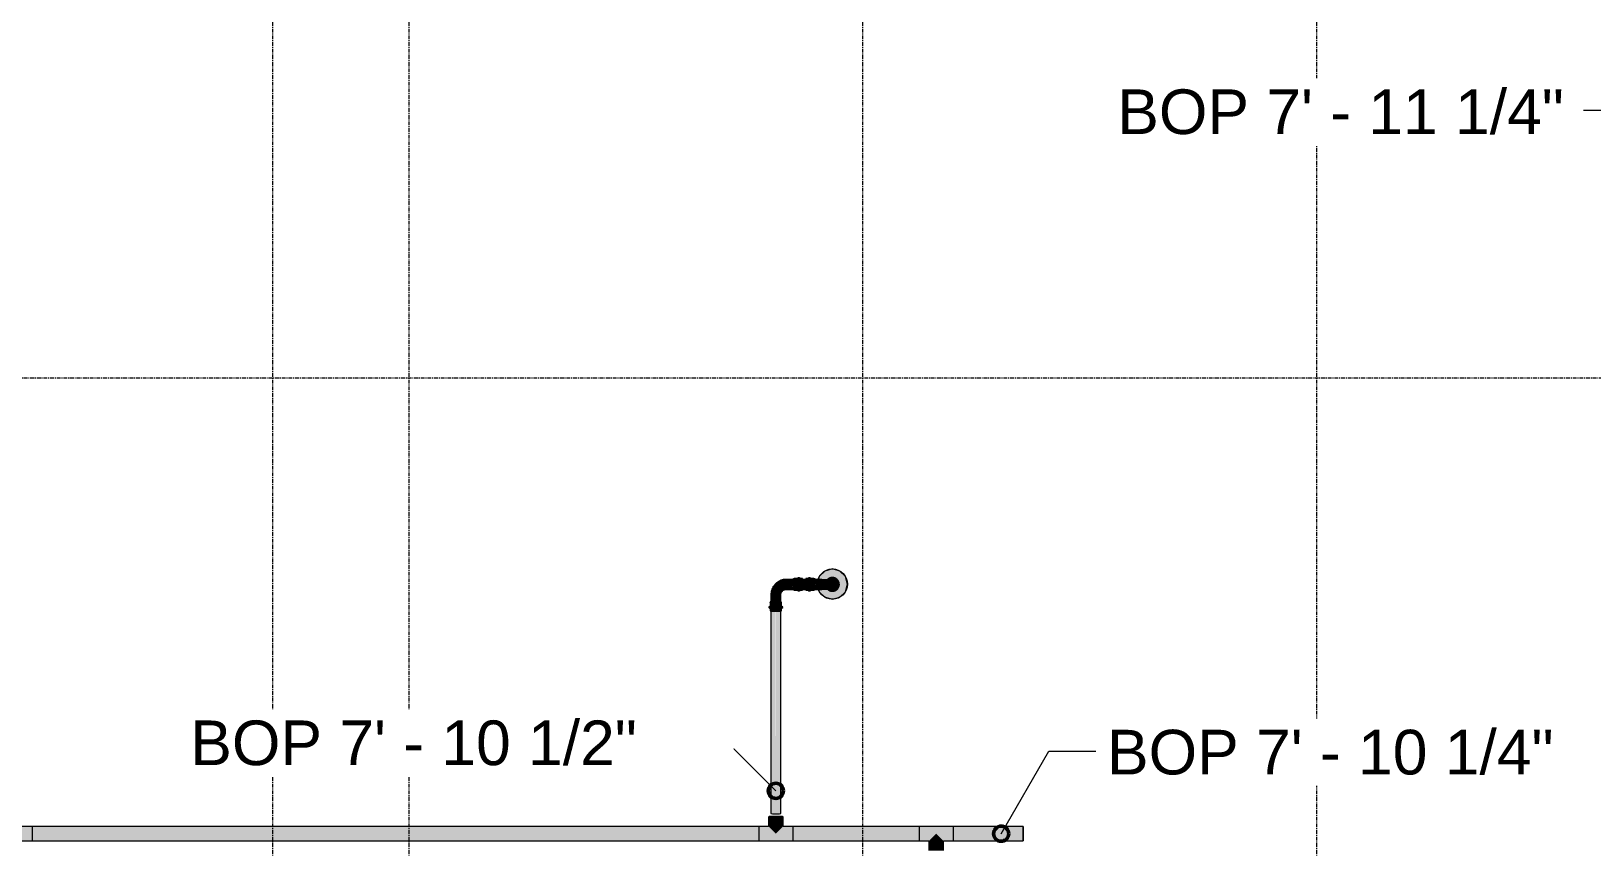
# Model space of a CAD drawing. Header units: inches. Extents: x -3679 to 241, y -496 to 1784.
# Drawn here: x -2905.9 to -2699.6, y 625 to 732.8 of the extents above; entities that cross this region are included whole.
import ezdxf

# ---------------------------------------------------------------- set-up
doc = ezdxf.new("R2010")
doc.units = ezdxf.units.IN
doc.header["$MEASUREMENT"] = 0
doc.linetypes.add('Grid Line', pattern=[0.875, 0.5, -0.125, 0.125, -0.125])
for name, color, linetype, lineweight in [('A-ANNO-NOTE', 250, 'Continuous', 9), ('G-ANNO-DIMS', 251, 'Continuous', 9), ('P-PIPE', 1, 'Continuous', 9), ('P-PIPE-CNTR', 1, 'Continuous', 9), ('S-GRID', 8, 'Continuous', 9)]:
    doc.layers.add(name, color=color, linetype=linetype, lineweight=lineweight)
doc.styles.add('Arial_1', font='arial.ttf', dxfattribs={"height": 5.901198})

# ---------------------------------------------------------------- blocks, each defined once
blk = doc.blocks.new('Victaulic-VicPress316-Elbow 90-45deg Style P568_P571 - Standard-1195008-LOWER PARKING')
at = {"layer": 'P-PIPE'}
for points in [[(-2803.39, 659.71), (-2803.18, 659.71), (-2803.18, 660.48), (-2803.52, 660.48), (-2803.52, 659.71)], [(-2803.11, 659.71), (-2802.89, 659.71), (-2802.89, 660.48), (-2802.94, 660.57), (-2803.04, 660.62), (-2803.14, 660.56), (-2803.18, 660.48), (-2803.18, 659.71)], [(-2802.89, 659.71), (-2802.44, 659.71), (-2802.44, 660.48), (-2802.89, 660.46), (-2802.89, 659.81)], [(-2802.38, 659.71), (-2802.22, 659.72), (-2802.25, 659.89), (-2802.24, 660.07), (-2802.24, 660.14), (-2802.22, 660.18), (-2802.25, 660.3), (-2802.24, 660.35), (-2802.22, 660.37), (-2802.3, 660.43), (-2802.38, 660.46), (-2802.44, 660.46), (-2802.44, 659.71)], [(-2801.82, 659.71), (-2801.39, 659.71), (-2801.39, 660.37), (-2802.24, 660.36), (-2802.26, 660.34), (-2802.24, 660.23), (-2802.23, 660.17), (-2802.24, 660.14), (-2802.24, 659.94), (-2802.25, 659.87), (-2802.22, 659.71)], [(-2800.84, 659.71), (-2800.84, 660.06), (-2800.67, 660.33), (-2800.64, 660.37), (-2801.39, 660.36), (-2801.38, 659.71), (-2800.84, 659.71)], [(-2800.77, 659.71), (-2800.54, 660.25), (-2800, 660.48), (-2799.46, 660.25), (-2799.23, 659.71), (-2799.16, 659.71), (-2799.15, 660.04), (-2799.33, 660.33), (-2799.54, 660.49), (-2799.67, 660.56), (-2799.84, 660.6), (-2800.02, 660.62), (-2800.18, 660.57), (-2800.33, 660.56), (-2800.54, 660.44), (-2800.67, 660.33), (-2800.85, 660.04), (-2800.84, 659.71)], [(-2800.77, 659.71), (-2800.66, 659.71), (-2800.64, 659.88), (-2800.57, 660.04), (-2800.46, 660.18), (-2800.33, 660.28), (-2800.17, 660.35), (-2800, 660.37), (-2799.83, 660.35), (-2799.67, 660.28), (-2799.54, 660.18), (-2799.43, 660.04), (-2799.36, 659.88), (-2799.34, 659.71), (-2799.23, 659.71), (-2799.46, 660.25), (-2800, 660.48), (-2800.54, 660.25), (-2800.76, 659.72)], [(-2803.52, 658.94), (-2803.18, 658.96), (-2803.18, 659.71), (-2803.52, 659.71), (-2803.52, 658.96)], [(-2803.04, 658.8), (-2802.94, 658.86), (-2802.89, 658.94), (-2802.89, 659.71), (-2803.18, 659.71), (-2803.18, 658.94), (-2803.13, 658.85)], [(-2802.89, 658.94), (-2802.44, 658.96), (-2802.44, 659.71), (-2802.89, 659.71), (-2802.89, 658.98)], [(-2802.44, 658.94), (-2802.36, 658.96), (-2802.22, 659.05), (-2802.25, 659.09), (-2802.24, 659.19), (-2802.23, 659.25), (-2802.24, 659.29), (-2802.24, 659.49), (-2802.24, 659.6), (-2802.22, 659.71), (-2802.44, 659.71), (-2802.44, 658.96)], [(-2802.22, 659.05), (-2801.39, 659.06), (-2801.39, 659.71), (-2802.22, 659.7), (-2802.25, 659.54), (-2802.24, 659.35), (-2802.24, 659.28), (-2802.23, 659.23), (-2802.25, 659.14), (-2802.24, 659.06), (-2802.22, 659.05)], [(-2800.7, 659.05), (-2800.64, 659.06), (-2800.7, 659.13), (-2800.85, 659.38), (-2800.9, 659.56), (-2800.91, 659.71), (-2801.39, 659.71), (-2801.39, 659.05), (-2800.76, 659.05)], [(-2799.98, 658.8), (-2799.82, 658.85), (-2799.67, 658.86), (-2799.46, 658.98), (-2799.33, 659.09), (-2799.15, 659.38), (-2799.1, 659.54), (-2799.09, 659.71), (-2799.23, 659.71), (-2799.46, 659.17), (-2800, 658.94), (-2800.54, 659.17), (-2800.77, 659.71), (-2800.91, 659.71), (-2800.9, 659.54), (-2800.84, 659.36), (-2800.67, 659.09), (-2800.46, 658.93), (-2800.33, 658.86), (-2800.16, 658.82)], [(-2800, 658.94), (-2799.46, 659.17), (-2799.23, 659.71), (-2799.34, 659.71), (-2799.36, 659.54), (-2799.43, 659.38), (-2799.54, 659.25), (-2799.71, 659.12), (-2799.83, 659.08), (-2800, 659.05), (-2800.17, 659.08), (-2800.33, 659.14), (-2800.46, 659.25), (-2800.57, 659.38), (-2800.64, 659.54), (-2800.66, 659.71), (-2800.76, 659.7), (-2800.54, 659.17), (-2800.16, 659.01)]]:
    blk.add_hatch(color=256, dxfattribs=at).paths.add_polyline_path(points, flags=0)
for p, q in [((-2803.18, 660.48), (-2803.52, 660.48)), ((-2803.52, 660.48), (-2803.52, 659.71)), ((-2803.18, 659.71), (-2803.18, 660.48)), ((-2802.44, 660.48), (-2802.89, 660.48)), ((-2802.89, 659.71), (-2802.89, 660.48)), ((-2801.39, 660.37), (-2802.29, 660.37)), ((-2803.52, 659.71), (-2803.52, 658.94)), ((-2803.52, 658.94), (-2803.18, 658.94)), ((-2803.18, 658.94), (-2803.18, 659.71)), ((-2802.89, 658.94), (-2802.89, 659.71)), ((-2802.89, 658.94), (-2802.44, 658.94)), ((-2802.28, 659.05), (-2801.39, 659.05)), ((-2799.97, 659.05), (-2799.99, 659.05))]:
    blk.add_line(p, q, dxfattribs=at)
at = {"layer": 'P-PIPE', "flags": 128}
for points in [[(-2803.18, 660.48), (-2803.18, 660.48), (-2803.18, 660.49), (-2803.18, 660.49), (-2803.18, 660.5), (-2803.18, 660.51), (-2803.18, 660.51), (-2803.18, 660.52), (-2803.17, 660.52), (-2803.17, 660.53), (-2803.17, 660.53), (-2803.17, 660.54), (-2803.17, 660.54), (-2803.16, 660.55), (-2803.16, 660.55), (-2803.16, 660.56), (-2803.15, 660.56), (-2803.15, 660.57), (-2803.15, 660.57), (-2803.14, 660.58), (-2803.14, 660.58), (-2803.13, 660.59), (-2803.13, 660.59), (-2803.12, 660.59), (-2803.12, 660.6), (-2803.11, 660.6), (-2803.11, 660.6), (-2803.1, 660.61), (-2803.1, 660.61), (-2803.09, 660.61), (-2803.09, 660.61), (-2803.08, 660.61), (-2803.08, 660.62), (-2803.07, 660.62), (-2803.07, 660.62), (-2803.06, 660.62), (-2803.05, 660.62), (-2803.05, 660.62), (-2803.04, 660.62), (-2803.04, 660.62), (-2803.03, 660.62), (-2803.03, 660.62), (-2803.02, 660.62), (-2803.01, 660.62), (-2803.01, 660.62), (-2803, 660.62), (-2803, 660.62), (-2802.99, 660.62), (-2802.99, 660.61), (-2802.98, 660.61), (-2802.98, 660.61), (-2802.97, 660.61), (-2802.97, 660.6), (-2802.96, 660.6), (-2802.96, 660.6), (-2802.95, 660.59), (-2802.95, 660.59), (-2802.94, 660.59), (-2802.94, 660.58), (-2802.93, 660.58), (-2802.93, 660.58), (-2802.92, 660.57), (-2802.92, 660.57), (-2802.92, 660.56), (-2802.91, 660.56), (-2802.91, 660.55), (-2802.91, 660.55), (-2802.91, 660.54), (-2802.9, 660.54), (-2802.9, 660.53), (-2802.9, 660.53), (-2802.9, 660.52), (-2802.9, 660.51), (-2802.89, 660.51), (-2802.89, 660.5), (-2802.89, 660.5), (-2802.89, 660.49), (-2802.89, 660.49), (-2802.89, 660.48), (-2802.89, 660.48)], [(-2803.18, 660.44), (-2803.18, 660.44), (-2803.18, 660.45), (-2803.18, 660.46), (-2803.18, 660.47), (-2803.18, 660.47), (-2803.18, 660.47), (-2803.18, 660.48), (-2803.18, 660.48), (-2803.18, 660.48)], [(-2803.18, 660.48), (-2803.18, 660.48), (-2803.18, 660.47), (-2803.18, 660.47), (-2803.18, 660.47), (-2803.18, 660.46), (-2803.18, 660.45), (-2803.18, 660.45), (-2803.18, 660.44), (-2803.18, 660.43), (-2803.18, 660.42), (-2803.18, 660.4), (-2803.18, 660.39), (-2803.18, 660.38), (-2803.18, 660.36), (-2803.18, 660.34), (-2803.18, 660.33), (-2803.18, 660.31), (-2803.18, 660.29), (-2803.18, 660.27), (-2803.18, 660.24), (-2803.18, 660.22), (-2803.18, 660.2), (-2803.18, 660.17), (-2803.18, 660.15), (-2803.18, 660.12), (-2803.18, 660.1), (-2803.18, 660.07), (-2803.18, 660.04), (-2803.18, 660.02), (-2803.18, 659.99), (-2803.18, 659.96), (-2803.18, 659.93), (-2803.18, 659.9), (-2803.18, 659.87), (-2803.18, 659.84), (-2803.18, 659.81), (-2803.18, 659.78), (-2803.18, 659.75), (-2803.18, 659.72), (-2803.18, 659.71)], [(-2802.89, 659.71), (-2802.89, 659.74), (-2802.89, 659.77), (-2802.89, 659.8), (-2802.89, 659.83), (-2802.89, 659.86), (-2802.89, 659.89), (-2802.89, 659.92), (-2802.89, 659.95), (-2802.89, 659.98), (-2802.89, 660.01), (-2802.89, 660.04), (-2802.89, 660.06), (-2802.89, 660.09), (-2802.89, 660.12), (-2802.89, 660.14), (-2802.89, 660.17), (-2802.89, 660.19), (-2802.89, 660.22), (-2802.89, 660.24), (-2802.89, 660.26), (-2802.89, 660.28), (-2802.89, 660.3), (-2802.89, 660.32), (-2802.89, 660.34), (-2802.89, 660.36), (-2802.89, 660.37), (-2802.89, 660.39), (-2802.89, 660.4), (-2802.89, 660.41), (-2802.89, 660.42), (-2802.89, 660.44), (-2802.89, 660.44), (-2802.89, 660.45), (-2802.89, 660.46), (-2802.89, 660.47), (-2802.89, 660.47), (-2802.89, 660.47), (-2802.89, 660.48), (-2802.89, 660.48), (-2802.89, 660.48)], [(-2802.89, 660.48), (-2802.89, 660.48), (-2802.89, 660.47), (-2802.89, 660.47), (-2802.89, 660.47), (-2802.89, 660.46), (-2802.89, 660.45), (-2802.89, 660.45), (-2802.89, 660.44)], [(-2802.44, 660.48), (-2802.43, 660.48), (-2802.42, 660.48), (-2802.41, 660.47), (-2802.4, 660.47), (-2802.38, 660.47), (-2802.37, 660.47), (-2802.36, 660.47), (-2802.35, 660.46), (-2802.34, 660.46), (-2802.33, 660.46), (-2802.32, 660.45), (-2802.31, 660.45), (-2802.3, 660.44), (-2802.29, 660.44), (-2802.29, 660.43), (-2802.28, 660.42), (-2802.27, 660.42), (-2802.26, 660.41), (-2802.25, 660.4), (-2802.24, 660.39), (-2802.24, 660.39), (-2802.23, 660.38), (-2802.22, 660.37), (-2802.22, 660.37)], [(-2801.39, 660.37), (-2801.34, 660.37), (-2801.28, 660.37), (-2801.23, 660.37), (-2801.17, 660.37), (-2801.12, 660.37), (-2801.06, 660.37), (-2801.01, 660.37), (-2800.95, 660.37), (-2800.9, 660.37), (-2800.85, 660.37), (-2800.8, 660.37), (-2800.75, 660.37), (-2800.7, 660.37), (-2800.65, 660.37), (-2800.62, 660.37)], [(-2799.09, 659.71), (-2799.09, 659.75), (-2799.09, 659.78), (-2799.09, 659.82), (-2799.1, 659.86), (-2799.11, 659.89), (-2799.11, 659.93), (-2799.12, 659.96), (-2799.13, 660), (-2799.15, 660.03), (-2799.16, 660.07), (-2799.17, 660.1), (-2799.19, 660.13), (-2799.21, 660.16), (-2799.23, 660.19), (-2799.25, 660.23), (-2799.27, 660.26), (-2799.29, 660.28), (-2799.31, 660.31), (-2799.34, 660.34), (-2799.36, 660.36), (-2799.39, 660.39), (-2799.42, 660.41), (-2799.45, 660.44), (-2799.48, 660.46), (-2799.51, 660.48), (-2799.54, 660.5), (-2799.57, 660.51), (-2799.6, 660.53), (-2799.64, 660.55), (-2799.67, 660.56), (-2799.7, 660.57), (-2799.74, 660.58), (-2799.77, 660.59), (-2799.81, 660.6), (-2799.84, 660.61), (-2799.88, 660.61), (-2799.92, 660.62), (-2799.95, 660.62), (-2799.99, 660.62), (-2800.03, 660.62), (-2800.06, 660.62), (-2800.1, 660.62), (-2800.14, 660.61), (-2800.17, 660.61), (-2800.21, 660.6), (-2800.24, 660.59), (-2800.28, 660.58), (-2800.31, 660.57), (-2800.35, 660.55), (-2800.38, 660.54), (-2800.41, 660.52), (-2800.44, 660.51), (-2800.48, 660.49), (-2800.51, 660.47), (-2800.54, 660.45), (-2800.57, 660.43), (-2800.59, 660.4), (-2800.62, 660.38), (-2800.65, 660.35), (-2800.67, 660.33), (-2800.7, 660.3), (-2800.72, 660.27), (-2800.74, 660.24), (-2800.76, 660.21), (-2800.78, 660.18), (-2800.8, 660.15), (-2800.82, 660.12), (-2800.83, 660.08), (-2800.85, 660.05), (-2800.86, 660.02), (-2800.87, 659.98), (-2800.88, 659.95), (-2800.89, 659.91), (-2800.9, 659.88), (-2800.9, 659.84), (-2800.91, 659.8), (-2800.91, 659.77), (-2800.91, 659.73), (-2800.91, 659.71)], [(-2800.01, 660.37), (-2800, 660.37), (-2800, 660.37), (-2800, 660.37)], [(-2803.18, 659.71), (-2803.18, 659.68), (-2803.18, 659.65), (-2803.18, 659.62), (-2803.18, 659.59), (-2803.18, 659.56), (-2803.18, 659.53), (-2803.18, 659.5), (-2803.18, 659.47), (-2803.18, 659.44), (-2803.18, 659.41), (-2803.18, 659.38), (-2803.18, 659.36), (-2803.18, 659.33), (-2803.18, 659.3), (-2803.18, 659.28), (-2803.18, 659.25), (-2803.18, 659.23), (-2803.18, 659.2), (-2803.18, 659.18), (-2803.18, 659.16), (-2803.18, 659.14), (-2803.18, 659.12), (-2803.18, 659.1), (-2803.18, 659.08), (-2803.18, 659.07), (-2803.18, 659.05), (-2803.18, 659.03), (-2803.18, 659.02), (-2803.18, 659.01), (-2803.18, 659), (-2803.18, 658.99), (-2803.18, 658.98), (-2803.18, 658.97), (-2803.18, 658.96), (-2803.18, 658.96), (-2803.18, 658.95), (-2803.18, 658.95), (-2803.18, 658.94), (-2803.18, 658.94), (-2803.18, 658.94)], [(-2803.18, 658.94), (-2803.18, 658.94), (-2803.18, 658.95), (-2803.18, 658.95), (-2803.18, 658.95), (-2803.18, 658.96), (-2803.18, 658.97), (-2803.18, 658.97), (-2803.18, 658.98)], [(-2802.89, 658.94), (-2802.89, 658.94), (-2802.89, 658.93), (-2802.89, 658.93), (-2802.89, 658.92), (-2802.89, 658.92), (-2802.89, 658.91), (-2802.9, 658.9), (-2802.9, 658.9), (-2802.9, 658.89), (-2802.9, 658.89), (-2802.9, 658.88), (-2802.91, 658.88), (-2802.91, 658.87), (-2802.91, 658.87), (-2802.92, 658.86), (-2802.92, 658.86), (-2802.92, 658.85), (-2802.93, 658.85), (-2802.93, 658.84), (-2802.93, 658.84), (-2802.94, 658.84), (-2802.94, 658.83), (-2802.95, 658.83), (-2802.95, 658.82), (-2802.96, 658.82), (-2802.96, 658.82), (-2802.97, 658.82), (-2802.97, 658.81), (-2802.98, 658.81), (-2802.98, 658.81), (-2802.99, 658.81), (-2802.99, 658.8), (-2803, 658.8), (-2803.01, 658.8), (-2803.01, 658.8), (-2803.02, 658.8), (-2803.02, 658.8), (-2803.03, 658.8), (-2803.03, 658.8), (-2803.04, 658.8), (-2803.05, 658.8), (-2803.05, 658.8), (-2803.06, 658.8), (-2803.06, 658.8), (-2803.07, 658.8), (-2803.07, 658.8), (-2803.08, 658.81), (-2803.09, 658.81), (-2803.09, 658.81), (-2803.1, 658.81), (-2803.1, 658.81), (-2803.11, 658.82), (-2803.11, 658.82), (-2803.12, 658.82), (-2803.12, 658.83), (-2803.13, 658.83), (-2803.13, 658.83), (-2803.14, 658.84), (-2803.14, 658.84), (-2803.14, 658.85), (-2803.15, 658.85), (-2803.15, 658.85), (-2803.15, 658.86), (-2803.16, 658.86), (-2803.16, 658.87), (-2803.16, 658.87), (-2803.17, 658.88), (-2803.17, 658.88), (-2803.17, 658.89), (-2803.17, 658.9), (-2803.17, 658.9), (-2803.18, 658.91), (-2803.18, 658.91), (-2803.18, 658.92), (-2803.18, 658.92), (-2803.18, 658.93), (-2803.18, 658.93), (-2803.18, 658.94), (-2803.18, 658.94)], [(-2802.89, 658.94), (-2802.89, 658.94), (-2802.89, 658.95), (-2802.89, 658.95), (-2802.89, 658.95), (-2802.89, 658.96), (-2802.89, 658.97), (-2802.89, 658.97), (-2802.89, 658.98), (-2802.89, 658.99), (-2802.89, 659), (-2802.89, 659.02), (-2802.89, 659.03), (-2802.89, 659.05), (-2802.89, 659.06), (-2802.89, 659.08), (-2802.89, 659.1), (-2802.89, 659.11), (-2802.89, 659.13), (-2802.89, 659.15), (-2802.89, 659.18), (-2802.89, 659.2), (-2802.89, 659.22), (-2802.89, 659.25), (-2802.89, 659.27), (-2802.89, 659.3), (-2802.89, 659.32), (-2802.89, 659.35), (-2802.89, 659.38), (-2802.89, 659.4), (-2802.89, 659.43), (-2802.89, 659.46), (-2802.89, 659.49), (-2802.89, 659.52), (-2802.89, 659.55), (-2802.89, 659.58), (-2802.89, 659.61), (-2802.89, 659.64), (-2802.89, 659.67), (-2802.89, 659.7), (-2802.89, 659.71)], [(-2802.89, 658.99), (-2802.89, 658.98), (-2802.89, 658.97), (-2802.89, 658.96), (-2802.89, 658.96), (-2802.89, 658.95), (-2802.89, 658.95), (-2802.89, 658.94), (-2802.89, 658.94), (-2802.89, 658.94)], [(-2802.22, 659.05), (-2802.23, 659.04), (-2802.23, 659.04), (-2802.24, 659.03), (-2802.25, 659.02), (-2802.26, 659.01), (-2802.27, 659.01), (-2802.27, 659), (-2802.28, 658.99), (-2802.29, 658.99), (-2802.3, 658.98), (-2802.31, 658.98), (-2802.32, 658.97), (-2802.33, 658.97), (-2802.34, 658.96), (-2802.35, 658.96), (-2802.36, 658.96), (-2802.37, 658.95), (-2802.38, 658.95), (-2802.39, 658.95), (-2802.4, 658.95), (-2802.42, 658.94), (-2802.43, 658.94), (-2802.44, 658.94), (-2802.44, 658.94)], [(-2800.62, 659.05), (-2800.64, 659.05), (-2800.69, 659.05), (-2800.74, 659.05), (-2800.79, 659.05), (-2800.84, 659.05), (-2800.89, 659.05), (-2800.94, 659.05), (-2800.99, 659.05), (-2801.05, 659.05), (-2801.1, 659.05), (-2801.16, 659.05), (-2801.21, 659.05), (-2801.27, 659.05), (-2801.32, 659.05), (-2801.38, 659.05), (-2801.39, 659.05)], [(-2800.91, 659.71), (-2800.91, 659.67), (-2800.91, 659.64), (-2800.91, 659.6), (-2800.9, 659.57), (-2800.89, 659.53), (-2800.89, 659.49), (-2800.88, 659.46), (-2800.87, 659.42), (-2800.85, 659.39), (-2800.84, 659.36), (-2800.83, 659.32), (-2800.81, 659.29), (-2800.79, 659.26), (-2800.77, 659.23), (-2800.75, 659.2), (-2800.73, 659.17), (-2800.71, 659.14), (-2800.69, 659.11), (-2800.66, 659.08), (-2800.64, 659.06), (-2800.61, 659.03), (-2800.58, 659.01), (-2800.55, 658.98), (-2800.52, 658.96), (-2800.49, 658.94), (-2800.46, 658.92), (-2800.43, 658.91), (-2800.4, 658.89), (-2800.36, 658.87), (-2800.33, 658.86), (-2800.3, 658.85), (-2800.26, 658.84), (-2800.23, 658.83), (-2800.19, 658.82), (-2800.16, 658.81), (-2800.12, 658.81), (-2800.08, 658.8), (-2800.05, 658.8), (-2800.01, 658.8), (-2799.97, 658.8), (-2799.94, 658.8), (-2799.9, 658.8), (-2799.86, 658.81), (-2799.83, 658.81), (-2799.79, 658.82), (-2799.76, 658.83), (-2799.72, 658.84), (-2799.69, 658.85), (-2799.65, 658.87), (-2799.62, 658.88), (-2799.59, 658.9), (-2799.56, 658.91), (-2799.52, 658.93), (-2799.49, 658.95), (-2799.46, 658.97), (-2799.43, 659), (-2799.41, 659.02), (-2799.38, 659.04), (-2799.35, 659.07), (-2799.33, 659.09), (-2799.3, 659.12), (-2799.28, 659.15), (-2799.26, 659.18), (-2799.24, 659.21), (-2799.22, 659.24), (-2799.2, 659.27), (-2799.18, 659.3), (-2799.17, 659.34), (-2799.15, 659.37), (-2799.14, 659.4), (-2799.13, 659.44), (-2799.12, 659.47), (-2799.11, 659.51), (-2799.1, 659.55), (-2799.1, 659.58), (-2799.09, 659.62), (-2799.09, 659.65), (-2799.09, 659.69), (-2799.09, 659.71)], [(-2800, 659.05), (-2800, 659.05), (-2800, 659.05)]]:
    blk.add_lwpolyline(points, dxfattribs=at)
at = {"layer": 'P-PIPE'}
for start, end in [(0.0001, 180), (180.0001, 360)]:
    blk.add_arc((-2800, 659.71), 0.766, start, end, dxfattribs=at)
blk = doc.blocks.new('Victaulic-VicPress316-Elbow 90-45deg Style P568_P571 - Standard-1195186-LOWER PARKING')
at = {"layer": 'P-PIPE'}
for points in [[(-2807.47, 658.31), (-2807.29, 659.01), (-2806.78, 659.52), (-2806.08, 659.71), (-2806.08, 660.37), (-2806.23, 660.34), (-2806.49, 660.31), (-2806.91, 660.19), (-2807.07, 660.1), (-2807.53, 659.77), (-2807.9, 659.23), (-2807.98, 659.1), (-2808.05, 658.82), (-2808.12, 658.32), (-2807.59, 658.31)], [(-2806.08, 659.71), (-2805.25, 659.72), (-2805.22, 659.94), (-2805.23, 660.1), (-2805.25, 660.18), (-2805.23, 660.2), (-2805.23, 660.32), (-2805.23, 660.35), (-2805.25, 660.37), (-2806.08, 660.36), (-2806.08, 659.82)], [(-2805.04, 658.94), (-2805.04, 660.48), (-2805.16, 660.45), (-2805.25, 660.37), (-2805.22, 660.34), (-2805.23, 660.26), (-2805.23, 660.2), (-2805.25, 660.17), (-2805.22, 660.03), (-2805.23, 659.82), (-2805.25, 659.69), (-2805.22, 659.48), (-2805.23, 659.32), (-2805.25, 659.24), (-2805.23, 659.19), (-2805.23, 659.09), (-2805.23, 659.07), (-2805.25, 659.05), (-2805.15, 658.97), (-2805.1, 658.96), (-2805.1, 658.96)], [(-2805.04, 658.94), (-2804.58, 658.94), (-2804.58, 660.48), (-2805.04, 660.48), (-2805.04, 658.97)], [(-2804.44, 658.8), (-2804.29, 658.94), (-2804.29, 660.48), (-2804.44, 660.62), (-2804.58, 660.47), (-2804.58, 658.94), (-2804.47, 658.83)], [(-2804.29, 658.94), (-2803.95, 658.95), (-2803.95, 660.48), (-2804.29, 660.48), (-2804.29, 659)], [(-2807.65, 657.45), (-2807.47, 657.48), (-2807.47, 658.31), (-2808.13, 658.32), (-2808.13, 657.49), (-2808.11, 657.46), (-2808.03, 657.47), (-2807.97, 657.46), (-2807.93, 657.48), (-2807.79, 657.45)], [(-2808.1, 658.49), (-2808.07, 658.71), (-2808.05, 658.82), (-2808.07, 658.71), (-2808.09, 658.53)], [(-2807.47, 658.31), (-2806.81, 658.32), (-2806.6, 658.84), (-2806.08, 659.06), (-2806.08, 659.71), (-2806.78, 659.52), (-2807.29, 659.01), (-2807.47, 658.31)], [(-2807.3, 657.45), (-2807.08, 657.47), (-2807, 657.48), (-2806.98, 657.46), (-2806.86, 657.47), (-2806.84, 657.46), (-2806.82, 657.49), (-2806.83, 658.32), (-2807.47, 658.31), (-2807.46, 657.48), (-2807.31, 657.45)], [(-2806.08, 659.05), (-2805.24, 659.06), (-2805.22, 659.08), (-2805.23, 659.16), (-2805.23, 659.22), (-2805.25, 659.25), (-2805.22, 659.43), (-2805.23, 659.58), (-2805.25, 659.71), (-2806.08, 659.71), (-2806.08, 659.05)], [(-2807.47, 656.52), (-2806.71, 656.53), (-2806.56, 656.67), (-2806.71, 656.82), (-2807.75, 656.82), (-2808.25, 656.82), (-2808.38, 656.67), (-2808.24, 656.53), (-2807.61, 656.52)], [(-2807.47, 656.81), (-2806.71, 656.82), (-2806.72, 657.27), (-2807.75, 657.27), (-2808.24, 657.27), (-2808.24, 656.82), (-2807.5, 656.81)], [(-2807.47, 656.19), (-2806.71, 656.19), (-2806.71, 656.53), (-2807.81, 656.52), (-2808.24, 656.53), (-2808.24, 656.19), (-2807.61, 656.19)], [(-2807.47, 657.27), (-2806.71, 657.27), (-2806.74, 657.39), (-2806.82, 657.49), (-2806.84, 657.46), (-2806.92, 657.47), (-2806.98, 657.46), (-2807.01, 657.48), (-2807.15, 657.45), (-2807.36, 657.46), (-2807.49, 657.48), (-2807.7, 657.45), (-2807.86, 657.47), (-2807.94, 657.48), (-2807.98, 657.46), (-2808.09, 657.46), (-2808.11, 657.46), (-2808.13, 657.49), (-2808.21, 657.39), (-2808.22, 657.34), (-2808.23, 657.33), (-2808.23, 657.27), (-2807.52, 657.27)]]:
    blk.add_hatch(color=256, dxfattribs=at).paths.add_polyline_path(points, flags=0)
for p, q in [((-2805.21, 660.37), (-2806.08, 660.37)), ((-2804.58, 660.48), (-2805.04, 660.48)), ((-2804.58, 660.48), (-2804.58, 658.94)), ((-2803.95, 660.48), (-2804.29, 660.48)), ((-2804.29, 660.48), (-2804.29, 658.94)), ((-2803.95, 658.94), (-2803.95, 660.48)), ((-2808.13, 658.32), (-2808.13, 657.43)), ((-2806.82, 657.43), (-2806.82, 658.32)), ((-2806.08, 659.05), (-2805.19, 659.05)), ((-2805.04, 658.94), (-2804.58, 658.94)), ((-2804.29, 658.94), (-2803.95, 658.94)), ((-2808.24, 657.27), (-2808.13, 657.49)), ((-2808.24, 657.27), (-2808.24, 656.82)), ((-2808.24, 656.53), (-2808.24, 656.19)), ((-2806.71, 657.27), (-2806.82, 657.49)), ((-2806.71, 656.82), (-2806.71, 657.27)), ((-2806.71, 656.19), (-2806.71, 656.53))]:
    blk.add_line(p, q, dxfattribs=at)
at = {"layer": 'P-PIPE', "flags": 128}
for points in [[(-2806.08, 660.37), (-2806.16, 660.37), (-2806.25, 660.36), (-2806.33, 660.35), (-2806.41, 660.34), (-2806.49, 660.33), (-2806.57, 660.31), (-2806.65, 660.29), (-2806.73, 660.26), (-2806.8, 660.24), (-2806.88, 660.21), (-2806.95, 660.17), (-2807.03, 660.14), (-2807.1, 660.1), (-2807.17, 660.05), (-2807.24, 660.01), (-2807.31, 659.96), (-2807.37, 659.91), (-2807.43, 659.86), (-2807.49, 659.8), (-2807.55, 659.75), (-2807.61, 659.69), (-2807.66, 659.62), (-2807.71, 659.56), (-2807.76, 659.49), (-2807.81, 659.43), (-2807.85, 659.36), (-2807.89, 659.28), (-2807.93, 659.21), (-2807.96, 659.14), (-2807.99, 659.06), (-2808.02, 658.98), (-2808.05, 658.91), (-2808.07, 658.83), (-2808.09, 658.75), (-2808.1, 658.67), (-2808.11, 658.58), (-2808.12, 658.5), (-2808.13, 658.42), (-2808.13, 658.34), (-2808.13, 658.32)], [(-2805.25, 660.37), (-2805.25, 660.38), (-2805.24, 660.38), (-2805.23, 660.39), (-2805.22, 660.4), (-2805.22, 660.41), (-2805.21, 660.42), (-2805.2, 660.42), (-2805.19, 660.43), (-2805.18, 660.43), (-2805.17, 660.44), (-2805.16, 660.45), (-2805.15, 660.45), (-2805.14, 660.45), (-2805.13, 660.46), (-2805.12, 660.46), (-2805.11, 660.47), (-2805.1, 660.47), (-2805.09, 660.47), (-2805.08, 660.47), (-2805.07, 660.47), (-2805.06, 660.48), (-2805.05, 660.48), (-2805.04, 660.48), (-2805.04, 660.48)], [(-2804.58, 660.48), (-2804.58, 660.48), (-2804.58, 660.49), (-2804.58, 660.49), (-2804.58, 660.5), (-2804.58, 660.51), (-2804.58, 660.51), (-2804.58, 660.52), (-2804.58, 660.52), (-2804.57, 660.53), (-2804.57, 660.53), (-2804.57, 660.54), (-2804.57, 660.54), (-2804.56, 660.55), (-2804.56, 660.55), (-2804.56, 660.56), (-2804.56, 660.56), (-2804.55, 660.57), (-2804.55, 660.57), (-2804.54, 660.58), (-2804.54, 660.58), (-2804.54, 660.59), (-2804.53, 660.59), (-2804.53, 660.59), (-2804.52, 660.6), (-2804.52, 660.6), (-2804.51, 660.6), (-2804.51, 660.61), (-2804.5, 660.61), (-2804.5, 660.61), (-2804.49, 660.61), (-2804.49, 660.61), (-2804.48, 660.62), (-2804.47, 660.62), (-2804.47, 660.62), (-2804.46, 660.62), (-2804.46, 660.62), (-2804.45, 660.62), (-2804.45, 660.62), (-2804.44, 660.62), (-2804.43, 660.62), (-2804.43, 660.62), (-2804.42, 660.62), (-2804.42, 660.62), (-2804.41, 660.62), (-2804.41, 660.62), (-2804.4, 660.62), (-2804.39, 660.62), (-2804.39, 660.61), (-2804.38, 660.61), (-2804.38, 660.61), (-2804.37, 660.61), (-2804.37, 660.6), (-2804.36, 660.6), (-2804.36, 660.6), (-2804.35, 660.59), (-2804.35, 660.59), (-2804.34, 660.59), (-2804.34, 660.58), (-2804.34, 660.58), (-2804.33, 660.58), (-2804.33, 660.57), (-2804.32, 660.57), (-2804.32, 660.56), (-2804.32, 660.56), (-2804.31, 660.55), (-2804.31, 660.55), (-2804.31, 660.54), (-2804.31, 660.54), (-2804.3, 660.53), (-2804.3, 660.53), (-2804.3, 660.52), (-2804.3, 660.51), (-2804.3, 660.51), (-2804.3, 660.5), (-2804.29, 660.5), (-2804.29, 660.49), (-2804.29, 660.49), (-2804.29, 660.48), (-2804.29, 660.48)], [(-2804.58, 660.48), (-2804.58, 660.48), (-2804.58, 660.47), (-2804.58, 660.47), (-2804.58, 660.47), (-2804.58, 660.46), (-2804.58, 660.45), (-2804.58, 660.45), (-2804.58, 660.44), (-2804.58, 660.43), (-2804.58, 660.41), (-2804.58, 660.4), (-2804.58, 660.39), (-2804.58, 660.37), (-2804.58, 660.36), (-2804.58, 660.34), (-2804.58, 660.32), (-2804.58, 660.3), (-2804.58, 660.28), (-2804.58, 660.26), (-2804.58, 660.24), (-2804.58, 660.22), (-2804.58, 660.19), (-2804.58, 660.17), (-2804.58, 660.15), (-2804.58, 660.12), (-2804.58, 660.09), (-2804.58, 660.07), (-2804.58, 660.04), (-2804.58, 660.01), (-2804.58, 659.98), (-2804.58, 659.95), (-2804.58, 659.92), (-2804.58, 659.9), (-2804.58, 659.87), (-2804.58, 659.84), (-2804.58, 659.8), (-2804.58, 659.77), (-2804.58, 659.74), (-2804.58, 659.71), (-2804.58, 659.68), (-2804.58, 659.65), (-2804.58, 659.62), (-2804.58, 659.59), (-2804.58, 659.56), (-2804.58, 659.53), (-2804.58, 659.5), (-2804.58, 659.47), (-2804.58, 659.44), (-2804.58, 659.41), (-2804.58, 659.39), (-2804.58, 659.36), (-2804.58, 659.33), (-2804.58, 659.31), (-2804.58, 659.28), (-2804.58, 659.25), (-2804.58, 659.23), (-2804.58, 659.21), (-2804.58, 659.18), (-2804.58, 659.16), (-2804.58, 659.14), (-2804.58, 659.12), (-2804.58, 659.1), (-2804.58, 659.08), (-2804.58, 659.07), (-2804.58, 659.05), (-2804.58, 659.04), (-2804.58, 659.02), (-2804.58, 659.01), (-2804.58, 659), (-2804.58, 658.99), (-2804.58, 658.98), (-2804.58, 658.97), (-2804.58, 658.96), (-2804.58, 658.96), (-2804.58, 658.95), (-2804.58, 658.95), (-2804.58, 658.95), (-2804.58, 658.94), (-2804.58, 658.94)], [(-2804.58, 660.43), (-2804.58, 660.44), (-2804.58, 660.45), (-2804.58, 660.46), (-2804.58, 660.47), (-2804.58, 660.47), (-2804.58, 660.47), (-2804.58, 660.48), (-2804.58, 660.48), (-2804.58, 660.48)], [(-2804.29, 658.94), (-2804.29, 658.94), (-2804.29, 658.95), (-2804.29, 658.95), (-2804.29, 658.95), (-2804.29, 658.96), (-2804.29, 658.97), (-2804.29, 658.97), (-2804.29, 658.98), (-2804.29, 658.99), (-2804.29, 659), (-2804.29, 659.02), (-2804.29, 659.03), (-2804.29, 659.05), (-2804.29, 659.06), (-2804.29, 659.08), (-2804.29, 659.1), (-2804.29, 659.11), (-2804.29, 659.13), (-2804.29, 659.15), (-2804.29, 659.18), (-2804.29, 659.2), (-2804.29, 659.22), (-2804.29, 659.25), (-2804.29, 659.27), (-2804.29, 659.3), (-2804.29, 659.32), (-2804.29, 659.35), (-2804.29, 659.38), (-2804.29, 659.4), (-2804.29, 659.43), (-2804.29, 659.46), (-2804.29, 659.49), (-2804.29, 659.52), (-2804.29, 659.55), (-2804.29, 659.58), (-2804.29, 659.61), (-2804.29, 659.64), (-2804.29, 659.67), (-2804.29, 659.7), (-2804.29, 659.73), (-2804.29, 659.76), (-2804.29, 659.79), (-2804.29, 659.82), (-2804.29, 659.85), (-2804.29, 659.88), (-2804.29, 659.91), (-2804.29, 659.94), (-2804.29, 659.97), (-2804.29, 660), (-2804.29, 660.03), (-2804.29, 660.06), (-2804.29, 660.08), (-2804.29, 660.11), (-2804.29, 660.14), (-2804.29, 660.16), (-2804.29, 660.19), (-2804.29, 660.21), (-2804.29, 660.23), (-2804.29, 660.25), (-2804.29, 660.28), (-2804.29, 660.3), (-2804.29, 660.32), (-2804.29, 660.33), (-2804.29, 660.35), (-2804.29, 660.37), (-2804.29, 660.38), (-2804.29, 660.4), (-2804.29, 660.41), (-2804.29, 660.42), (-2804.29, 660.43), (-2804.29, 660.44), (-2804.29, 660.45), (-2804.29, 660.46), (-2804.29, 660.46), (-2804.29, 660.47), (-2804.29, 660.47), (-2804.29, 660.48), (-2804.29, 660.48), (-2804.29, 660.48)], [(-2804.29, 660.48), (-2804.29, 660.48), (-2804.29, 660.47), (-2804.29, 660.47), (-2804.29, 660.47), (-2804.29, 660.46), (-2804.29, 660.45), (-2804.29, 660.45), (-2804.29, 660.44)], [(-2806.82, 658.32), (-2806.82, 658.35), (-2806.81, 658.38), (-2806.81, 658.41), (-2806.81, 658.43), (-2806.8, 658.46), (-2806.8, 658.49), (-2806.79, 658.52), (-2806.78, 658.55), (-2806.77, 658.58), (-2806.76, 658.6), (-2806.75, 658.63), (-2806.73, 658.66), (-2806.72, 658.68), (-2806.7, 658.71), (-2806.69, 658.73), (-2806.67, 658.76), (-2806.65, 658.78), (-2806.63, 658.8), (-2806.61, 658.82), (-2806.59, 658.85), (-2806.57, 658.87), (-2806.55, 658.88), (-2806.53, 658.9), (-2806.5, 658.92), (-2806.48, 658.94), (-2806.45, 658.95), (-2806.43, 658.97), (-2806.4, 658.98), (-2806.38, 658.99), (-2806.35, 659), (-2806.32, 659.01), (-2806.29, 659.02), (-2806.26, 659.03), (-2806.24, 659.04), (-2806.21, 659.04), (-2806.18, 659.05), (-2806.15, 659.05), (-2806.12, 659.05), (-2806.09, 659.05), (-2806.08, 659.05)], [(-2805.04, 658.94), (-2805.05, 658.94), (-2805.06, 658.94), (-2805.07, 658.95), (-2805.08, 658.95), (-2805.09, 658.95), (-2805.1, 658.95), (-2805.11, 658.95), (-2805.12, 658.96), (-2805.13, 658.96), (-2805.14, 658.97), (-2805.15, 658.97), (-2805.16, 658.97), (-2805.17, 658.98), (-2805.18, 658.99), (-2805.19, 658.99), (-2805.2, 659), (-2805.21, 659), (-2805.22, 659.01), (-2805.22, 659.02), (-2805.23, 659.03), (-2805.24, 659.03), (-2805.25, 659.04), (-2805.25, 659.05), (-2805.25, 659.05)], [(-2804.58, 658.94), (-2804.58, 658.94), (-2804.58, 658.95), (-2804.58, 658.95), (-2804.58, 658.95), (-2804.58, 658.96), (-2804.58, 658.97), (-2804.58, 658.98), (-2804.58, 658.98)], [(-2804.29, 658.94), (-2804.29, 658.94), (-2804.29, 658.93), (-2804.29, 658.93), (-2804.29, 658.92), (-2804.3, 658.92), (-2804.3, 658.91), (-2804.3, 658.9), (-2804.3, 658.9), (-2804.3, 658.89), (-2804.3, 658.89), (-2804.31, 658.88), (-2804.31, 658.88), (-2804.31, 658.87), (-2804.32, 658.87), (-2804.32, 658.86), (-2804.32, 658.86), (-2804.33, 658.85), (-2804.33, 658.85), (-2804.33, 658.84), (-2804.34, 658.84), (-2804.34, 658.84), (-2804.35, 658.83), (-2804.35, 658.83), (-2804.36, 658.82), (-2804.36, 658.82), (-2804.36, 658.82), (-2804.37, 658.82), (-2804.38, 658.81), (-2804.38, 658.81), (-2804.39, 658.81), (-2804.39, 658.81), (-2804.4, 658.8), (-2804.4, 658.8), (-2804.41, 658.8), (-2804.41, 658.8), (-2804.42, 658.8), (-2804.43, 658.8), (-2804.43, 658.8), (-2804.44, 658.8), (-2804.44, 658.8), (-2804.45, 658.8), (-2804.45, 658.8), (-2804.46, 658.8), (-2804.47, 658.8), (-2804.47, 658.8), (-2804.48, 658.8), (-2804.48, 658.81), (-2804.49, 658.81), (-2804.49, 658.81), (-2804.5, 658.81), (-2804.5, 658.81), (-2804.51, 658.82), (-2804.51, 658.82), (-2804.52, 658.82), (-2804.52, 658.83), (-2804.53, 658.83), (-2804.53, 658.83), (-2804.54, 658.84), (-2804.54, 658.84), (-2804.55, 658.85), (-2804.55, 658.85), (-2804.55, 658.85), (-2804.56, 658.86), (-2804.56, 658.86), (-2804.56, 658.87), (-2804.57, 658.87), (-2804.57, 658.88), (-2804.57, 658.88), (-2804.57, 658.89), (-2804.58, 658.9), (-2804.58, 658.9), (-2804.58, 658.91), (-2804.58, 658.91), (-2804.58, 658.92), (-2804.58, 658.92), (-2804.58, 658.93), (-2804.58, 658.93), (-2804.58, 658.94), (-2804.58, 658.94)], [(-2804.29, 658.99), (-2804.29, 658.98), (-2804.29, 658.97), (-2804.29, 658.96), (-2804.29, 658.96), (-2804.29, 658.95), (-2804.29, 658.95), (-2804.29, 658.95), (-2804.29, 658.94), (-2804.29, 658.94)], [(-2808.39, 656.67), (-2808.27, 656.82), (-2808.25, 656.82), (-2808.24, 656.82), (-2808.24, 656.82), (-2808.23, 656.82), (-2808.22, 656.82), (-2808.21, 656.82), (-2808.21, 656.82)], [(-2808.39, 656.67), (-2808.27, 656.53), (-2808.25, 656.53), (-2808.24, 656.53), (-2808.24, 656.53), (-2808.23, 656.53), (-2808.22, 656.53), (-2808.21, 656.53), (-2808.21, 656.53), (-2808.19, 656.53), (-2808.18, 656.53), (-2808.17, 656.53), (-2808.16, 656.53), (-2808.14, 656.53), (-2808.13, 656.53), (-2808.11, 656.53), (-2808.09, 656.53), (-2808.07, 656.53), (-2808.05, 656.53), (-2808.03, 656.53), (-2808.01, 656.53), (-2807.99, 656.52), (-2807.96, 656.52), (-2807.94, 656.52), (-2807.91, 656.52), (-2807.89, 656.52), (-2807.86, 656.52), (-2807.84, 656.52), (-2807.81, 656.52), (-2807.78, 656.52), (-2807.75, 656.52), (-2807.72, 656.52), (-2807.69, 656.52), (-2807.66, 656.52), (-2807.64, 656.52), (-2807.6, 656.52), (-2807.57, 656.52), (-2807.54, 656.52), (-2807.51, 656.52), (-2807.48, 656.52), (-2807.45, 656.52), (-2807.42, 656.52), (-2807.39, 656.52), (-2807.36, 656.52), (-2807.33, 656.52), (-2807.3, 656.52), (-2807.27, 656.52), (-2807.24, 656.52), (-2807.21, 656.52), (-2807.18, 656.52), (-2807.16, 656.52), (-2807.13, 656.52), (-2807.1, 656.52), (-2807.07, 656.52), (-2807.05, 656.52), (-2807.02, 656.52), (-2807, 656.52), (-2806.97, 656.52), (-2806.95, 656.52), (-2806.93, 656.53), (-2806.91, 656.53), (-2806.89, 656.53), (-2806.87, 656.53), (-2806.85, 656.53), (-2806.83, 656.53), (-2806.82, 656.53), (-2806.8, 656.53), (-2806.79, 656.53), (-2806.77, 656.53), (-2806.76, 656.53), (-2806.75, 656.53), (-2806.74, 656.53), (-2806.73, 656.53), (-2806.72, 656.53), (-2806.71, 656.53), (-2806.71, 656.53), (-2806.7, 656.53), (-2806.69, 656.53), (-2806.66, 656.54), (-2806.56, 656.67)], [(-2806.75, 656.82), (-2806.74, 656.82), (-2806.73, 656.82), (-2806.72, 656.82), (-2806.71, 656.82), (-2806.71, 656.82), (-2806.7, 656.82), (-2806.69, 656.82), (-2806.66, 656.81), (-2806.56, 656.67)]]:
    blk.add_lwpolyline(points, dxfattribs=at)
at = {"layer": 'P-PIPE'}
for centre in [(-2807.47, 656.82), (-2807.47, 656.53), (-2807.47, 656.19)]:
    blk.add_ellipse(centre, major_axis=(0.766, 0), ratio=0.007155, start_param=3.141593, end_param=6.283185, dxfattribs=at)

msp = doc.modelspace()

# ---------------------------------------------------------------- hatches: boundary and pattern name
at = {"layer": 'A-ANNO-NOTE'}
msp.add_hatch(color=256, dxfattribs=at).paths.add_polyline_path([(-2800, 657.74), (-2799, 658.01), (-2798.27, 658.74), (-2798, 659.74), (-2798.27, 660.74), (-2799, 661.47), (-2800, 661.74), (-2801, 661.47), (-2801.73, 660.74), (-2802, 659.74), (-2801.73, 658.74), (-2801, 658.01), (-2800.76, 657.95)], flags=0)
h = msp.add_hatch(color=256, dxfattribs=at)
edge = h.paths.add_edge_path(flags=0)
edge.add_arc((-2800, 659.74), 2, 0, 360)
at = {"layer": 'P-PIPE'}
for points in [[(-2803.95, 659.71), (-2803.52, 659.71), (-2803.52, 660.37), (-2803.95, 660.36), (-2803.95, 659.81)], [(-2800, 659.05), (-2799.83, 659.08), (-2799.67, 659.14), (-2799.54, 659.25), (-2799.43, 659.38), (-2799.36, 659.54), (-2799.34, 659.71), (-2799.36, 659.88), (-2799.43, 660.04), (-2799.54, 660.18), (-2799.67, 660.28), (-2799.83, 660.35), (-2800, 660.37), (-2800.17, 660.35), (-2800.33, 660.28), (-2800.46, 660.18), (-2800.57, 660.04), (-2800.64, 659.88), (-2800.66, 659.71), (-2800.64, 659.54), (-2800.57, 659.38), (-2800.46, 659.25), (-2800.33, 659.14), (-2800.17, 659.08)], [(-2803.95, 659.05), (-2803.52, 659.06), (-2803.52, 659.71), (-2803.95, 659.7), (-2803.95, 659.05)], [(-2807.47, 629.41), (-2807.48, 656.19), (-2808.13, 656.19), (-2808.13, 629.41), (-2807.8, 629.41), (-2807.64, 629.41)], [(-2807.47, 629.41), (-2806.82, 629.41), (-2806.82, 656.19), (-2807.47, 656.19), (-2807.47, 635.05)], [(-2809.72, 626.76), (-2809.72, 627.71), (-2905.78, 627.71), (-2905.78, 627.23), (-2905.78, 626.76), (-2813.39, 626.76)], [(-2807.23, 629), (-2807.22, 629.01), (-2807.72, 629)], [(-2788.53, 626.76), (-2788.53, 627.71), (-2805.23, 627.71), (-2805.23, 627.23), (-2805.23, 626.76), (-2796.55, 626.76)], [(-2779.71, 626.76), (-2774.78, 626.76), (-2774.78, 627.71), (-2784.04, 627.71), (-2784.04, 627.24), (-2784.04, 626.76)], [(-2809.72, 625.81), (-2809.72, 626.29), (-2809.72, 626.76), (-2905.78, 626.76), (-2905.78, 625.81), (-2809.72, 625.81)]]:
    msp.add_hatch(color=256, dxfattribs=at).paths.add_polyline_path(points, flags=0)
h = msp.add_hatch(color=256, dxfattribs=at)
h.paths.add_polyline_path([(-2905.78, 625.81), (-2905.78, 625.94), (-2910.27, 625.94), (-2910.27, 625.81), (-2905.78, 625.81)], flags=0)
h.paths.add_polyline_path([(-2905.78, 625.94), (-2905.78, 626.09), (-2910.27, 626.29), (-2910.27, 625.94), (-2905.78, 625.94)], flags=0)
h.paths.add_polyline_path([(-2905.78, 626.09), (-2905.78, 627.71), (-2907.07, 627.71), (-2908.03, 626.76), (-2908.97, 627.71), (-2910.27, 627.71), (-2910.27, 627.24), (-2910.27, 626.29)], flags=0)
h = msp.add_hatch(color=256, dxfattribs=at)
h.paths.add_polyline_path([(-2805.23, 625.81), (-2805.23, 625.84), (-2809.72, 625.84), (-2809.72, 625.81)], flags=0)
h.paths.add_polyline_path([(-2805.23, 625.84), (-2805.23, 625.94), (-2809.72, 625.94), (-2809.72, 625.84), (-2805.23, 625.84)], flags=0)
h.paths.add_polyline_path([(-2809.72, 626.09), (-2809.72, 626.09), (-2809.72, 625.94), (-2805.23, 625.94)], flags=0)
h.paths.add_polyline_path([(-2805.23, 625.94), (-2805.23, 627.71), (-2806.52, 627.71), (-2807.48, 626.76), (-2808.43, 627.71), (-2809.72, 627.71), (-2809.72, 627.23), (-2809.72, 626.09), (-2805.23, 625.94)], flags=0)
h = msp.add_hatch(color=256, dxfattribs=at)
h.paths.add_polyline_path([(-2806.56, 627.68), (-2806.52, 627.71), (-2806.52, 629.01), (-2806.56, 629.01), (-2806.56, 627.68)], flags=0)
h.paths.add_polyline_path([(-2808.39, 629.01), (-2808.43, 629.01), (-2808.43, 627.71), (-2808.39, 627.68)], flags=0)
h.paths.add_polyline_path([(-2807.48, 626.76), (-2806.56, 627.68), (-2806.56, 629.01), (-2807.66, 629), (-2808.39, 629.01), (-2808.39, 627.68), (-2807.66, 626.94)], flags=0)
h = msp.add_hatch(color=256, dxfattribs=at)
h.paths.add_polyline_path([(-2784.04, 625.85), (-2784.04, 625.85), (-2784.04, 625.85)], flags=0)
h.paths.add_polyline_path([(-2787.23, 625.81), (-2786.82, 626.23), (-2786.29, 626.77), (-2785.33, 625.81), (-2784.04, 625.81), (-2784.04, 626.29), (-2784.04, 627.71), (-2788.53, 627.71), (-2788.53, 627.24), (-2788.53, 625.81)], flags=0)
h = msp.add_hatch(color=256, dxfattribs=at)
h.paths.add_polyline_path([(-2788.53, 625.81), (-2788.53, 626.29), (-2788.53, 626.76), (-2805.23, 626.76), (-2805.23, 625.81), (-2788.53, 625.81)], flags=0)
h.paths.add_polyline_path([(-2805.23, 625.94), (-2805.23, 625.94), (-2796.55, 625.94)], flags=0)
h.paths.add_polyline_path([(-2805.23, 626.09), (-2805.23, 626.09), (-2796.55, 626.09)], flags=0)
h = msp.add_hatch(color=256, dxfattribs=at)
h.paths.add_polyline_path([(-2787.23, 624.52), (-2787.2, 624.52), (-2787.2, 625.85), (-2787.23, 625.81)], flags=0)
h.paths.add_polyline_path([(-2785.33, 624.52), (-2785.33, 625.81), (-2785.37, 625.85), (-2785.36, 624.52)], flags=0)
h.paths.add_polyline_path([(-2787.2, 624.52), (-2785.59, 624.52), (-2785.37, 624.52), (-2785.37, 625.85), (-2786.29, 626.77), (-2787.2, 625.85)], flags=0)
h = msp.add_hatch(color=256, dxfattribs=at)
h.paths.add_polyline_path([(-2784.04, 625.81), (-2774.78, 625.81), (-2774.78, 626.29), (-2774.78, 626.76), (-2784.04, 626.76), (-2784.04, 625.81)], flags=0)
h.paths.add_polyline_path([(-2784.04, 626.09), (-2784.04, 626.09), (-2779.71, 626.09)], flags=0)
h.paths.add_polyline_path([(-2784.04, 626.29), (-2784.04, 626.29), (-2779.71, 626.29)], flags=0)
h.paths.add_polyline_path([(-2784.04, 626.52), (-2784.04, 626.52), (-2779.71, 626.52)], flags=0)

# ---------------------------------------------------------------- linework, layer by layer
at = {"layer": 'A-ANNO-NOTE'}
for p, q in [((-2801.73, 660.74), (-2802, 659.74)), ((-2801, 661.47), (-2801.73, 660.74)), ((-2800, 661.74), (-2801, 661.47)), ((-2799, 661.47), (-2800, 661.74)), ((-2798.27, 660.74), (-2799, 661.47)), ((-2798, 659.74), (-2798.27, 660.74)), ((-2802, 659.74), (-2801.73, 658.74)), ((-2801.73, 658.74), (-2801, 658.01)), ((-2801, 658.01), (-2800.76, 657.95)), ((-2800, 657.74), (-2799, 658.01)), ((-2799, 658.01), (-2798.27, 658.74)), ((-2798.27, 658.74), (-2798, 659.74)), ((-2800.76, 657.95), (-2800, 657.74))]:
    msp.add_line(p, q, dxfattribs=at)
msp.add_circle((-2800, 659.74), 2, dxfattribs=at)
at = {"layer": 'G-ANNO-DIMS'}
for p, q in [((-2694.85, 722.3), (-2702.22, 722.3)), ((-2813.96, 638.92), (-2824.74, 638.92)), ((-2807.47, 632.43), (-2813.96, 638.92)), ((-2777.7, 626.76), (-2771.4, 637.68)), ((-2771.4, 637.68), (-2765.2, 637.68))]:
    msp.add_line(p, q, dxfattribs=at)
at = {"layer": 'G-ANNO-DIMS', "lineweight": 50}
for centre in [(-2807.47, 632.43), (-2777.7, 626.76)]:
    msp.add_circle(centre, 1, dxfattribs=at)
at = {"layer": 'P-PIPE'}
for p, q in [((-2803.52, 660.37), (-2803.95, 660.37)), ((-2803.95, 659.05), (-2803.52, 659.05)), ((-2808.13, 656.19), (-2808.13, 629.41)), ((-2806.82, 629.41), (-2806.82, 656.19)), ((-2905.78, 627.71), (-2907.07, 627.71)), ((-2809.72, 627.71), (-2905.78, 627.71)), ((-2808.43, 627.71), (-2809.72, 627.71)), ((-2808.43, 629.01), (-2808.43, 627.71)), ((-2806.52, 627.71), (-2806.52, 629.01)), ((-2805.23, 627.71), (-2806.52, 627.71)), ((-2788.53, 627.71), (-2805.23, 627.71)), ((-2784.04, 627.71), (-2788.53, 627.71)), ((-2774.78, 627.71), (-2784.04, 627.71)), ((-2910.27, 625.81), (-2905.78, 625.81)), ((-2905.78, 625.81), (-2809.72, 625.81)), ((-2809.72, 625.81), (-2805.23, 625.81)), ((-2805.23, 625.81), (-2788.53, 625.81)), ((-2788.53, 625.81), (-2787.23, 625.81)), ((-2787.23, 625.81), (-2787.23, 624.52)), ((-2785.33, 625.81), (-2784.04, 625.81)), ((-2785.33, 624.52), (-2785.33, 625.81)), ((-2784.04, 625.81), (-2774.78, 625.81))]:
    msp.add_line(p, q, dxfattribs=at)
for centre, radius, start, end in [((-2800, 659.71), 0.657, 0, 180), ((-2800, 660.04), 0.329, 270, 90), ((-2800, 659.71), 0.658, 180, 0), ((-2800, 659.38), 0.329, 90, 270)]:
    msp.add_arc(centre, radius, start, end, dxfattribs=at)
for centre, major_axis, ratio, start_param, end_param in [((-2807.47, 629.41), (-0.657, 0), 0.007155, 0, 1.570796), ((-2807.47, 629.41), (-0.657, 0), 0.007155, 1.570796, 3.141593), ((-2905.78, 626.76), (0, 0.951), 0.004167, 0.004684, 0.263345), ((-2905.78, 626.76), (0, 0.951), 0.004167, 0.266484, 0.524048), ((-2905.78, 626.76), (0, 0.951), 0.004167, 0.528283, 0.785605), ((-2905.78, 626.76), (0, 0.951), 0.004167, 0.790083, 1.047287), ((-2905.78, 626.76), (0, 0.95), 0.004167, 0.788858, 1.047198), ((-2905.78, 626.76), (0, 0.951), 0.004167, 1.051882, 1.309008), ((-2905.78, 626.76), (0, 0.95), 0.004167, 1.051161, 1.308997), ((-2809.72, 626.76), (0, 0.951), 0.004167, 0.007155, 0.261108), ((-2809.72, 626.76), (0, 0.951), 0.004167, 0.268955, 0.523328), ((-2809.72, 626.76), (0, 0.951), 0.004167, 0.530754, 0.785222), ((-2809.72, 626.76), (0, 0.951), 0.004167, 0.792553, 1.047067), ((-2809.72, 626.76), (0, 0.951), 0.004167, 1.054353, 1.308897), ((-2809.72, 626.76), (0, 0.95), 0.004167, 1.053494, 1.308997), ((-2807.47, 629.01), (-0.951, 0), 0.007155, 3.141593, 6.279019), ((-2807.47, 629.01), (-0.951, 0), 0.007155, 6.279019, 9.420611), ((-2805.23, 626.76), (0, 0.951), 0.004167, 0.007155, 0.261108), ((-2805.23, 626.76), (0, 0.951), 0.004167, 0.268955, 0.523328), ((-2805.23, 626.76), (0, 0.951), 0.004167, 0.530754, 0.785222), ((-2805.23, 626.76), (0, 0.951), 0.004167, 0.792553, 1.047067), ((-2805.23, 626.76), (0, 0.95), 0.004167, 1.053494, 1.308997), ((-2805.23, 626.76), (0, 0.951), 0.004167, 1.054353, 1.308897), ((-2788.53, 626.76), (0, 0.951), 0.004167, 0, 0.257633), ((-2788.53, 626.76), (0, 0.951), 0.004167, 0.262583, 0.519432), ((-2788.53, 626.76), (0, 0.951), 0.004167, 0.524058, 0.781232), ((-2788.53, 626.76), (0, 0.95), 0.004167, 0.785398, 1.042114), ((-2788.53, 626.76), (0, 0.951), 0.004167, 0.785703, 1.043031), ((-2788.53, 626.76), (0, 0.95), 0.004167, 1.047198, 1.304394), ((-2788.53, 626.76), (0, 0.951), 0.004167, 1.0474, 1.30483), ((-2784.04, 626.76), (0, 0.951), 0.004167, 0, 0.257633), ((-2784.04, 626.76), (0, 0.951), 0.004167, 0.262583, 0.519432), ((-2784.04, 626.76), (0, 0.951), 0.004167, 0.524058, 0.781232), ((-2784.04, 626.76), (0, 0.95), 0.004167, 0.785398, 1.042114), ((-2784.04, 626.76), (0, 0.951), 0.004167, 0.785703, 1.043031), ((-2784.04, 626.76), (0, 0.95), 0.004167, 1.047198, 1.304394), ((-2784.04, 626.76), (0, 0.951), 0.004167, 1.0474, 1.30483), ((-2774.78, 626.76), (0, 0.95), 0.004167, 4.712389, 6.283185), ((-2774.78, 626.76), (0, 0.95), 0.004167, 0, 1.570796), ((-2905.78, 626.76), (0, 0.951), 0.004167, 1.313681, 1.570745), ((-2905.78, 626.76), (0, 0.95), 0.004167, 1.313364, 1.570796), ((-2905.78, 626.76), (0, 0.951), 0.004167, 1.575481, 1.832486), ((-2905.78, 626.76), (0, 0.95), 0.004167, 1.575539, 1.832596), ((-2905.78, 626.76), (0, 0.951), 0.004167, 1.83728, 2.094223), ((-2905.78, 626.76), (0, 0.95), 0.004167, 1.837741, 2.094395), ((-2905.78, 626.76), (0, 0.951), 0.004167, 2.09908, 2.355944), ((-2905.78, 626.76), (0, 0.95), 0.004167, 2.100044, 2.356194), ((-2905.78, 626.76), (0, 0.951), 0.004167, 2.360879, 2.617623), ((-2905.78, 626.76), (0, 0.951), 0.004167, 2.622678, 2.879172), ((-2905.78, 626.76), (0, 0.951), 0.004167, 2.884478, 3.141593), ((-2809.72, 626.76), (0, 0.951), 0.004167, 1.316152, 1.570721), ((-2809.72, 626.76), (0, 0.95), 0.004167, 1.315783, 1.570796), ((-2809.72, 626.76), (0, 0.951), 0.004167, 1.577952, 1.832543), ((-2809.72, 626.76), (0, 0.95), 0.004167, 1.57804, 1.832596), ((-2809.72, 626.76), (0, 0.951), 0.004167, 1.839751, 2.094367), ((-2809.72, 626.76), (0, 0.95), 0.004167, 1.84033, 2.094395), ((-2809.72, 626.76), (0, 0.951), 0.004167, 2.10155, 2.356197), ((-2809.72, 626.76), (0, 0.951), 0.004167, 2.36335, 2.618044), ((-2809.72, 626.76), (0, 0.951), 0.004167, 2.625149, 2.879943), ((-2809.72, 626.76), (0, 0.951), 0.004167, 2.886949, 3.141593), ((-2805.23, 626.76), (0, 0.95), 0.004167, 1.315783, 1.570796), ((-2805.23, 626.76), (0, 0.951), 0.004167, 1.316152, 1.570721), ((-2805.23, 626.76), (0, 0.95), 0.004167, 1.57804, 1.832596), ((-2805.23, 626.76), (0, 0.951), 0.004167, 1.577952, 1.832543), ((-2805.23, 626.76), (0, 0.95), 0.004167, 1.84033, 2.094395), ((-2805.23, 626.76), (0, 0.951), 0.004167, 1.839751, 2.094367), ((-2805.23, 626.76), (0, 0.951), 0.004167, 2.10155, 2.356197), ((-2805.23, 626.76), (0, 0.951), 0.004167, 2.36335, 2.618044), ((-2805.23, 626.76), (0, 0.951), 0.004167, 2.625149, 2.879943), ((-2805.23, 626.76), (0, 0.951), 0.004167, 2.886949, 3.141593), ((-2788.53, 626.76), (0, 0.95), 0.004167, 1.308997, 1.566578), ((-2788.53, 626.76), (0, 0.951), 0.004167, 1.309118, 1.56663), ((-2788.53, 626.76), (0, 0.95), 0.004167, 1.570796, 1.828736), ((-2788.53, 626.76), (0, 0.951), 0.004167, 1.570842, 1.828429), ((-2788.53, 626.76), (0, 0.95), 0.004167, 1.832596, 2.09092), ((-2788.53, 626.76), (0, 0.951), 0.004167, 1.83256, 2.090228), ((-2788.53, 626.76), (0, 0.95), 0.004167, 2.094395, 2.3532), ((-2788.53, 626.76), (0, 0.951), 0.004167, 2.094259, 2.352028), ((-2788.53, 626.76), (0, 0.951), 0.004167, 2.355906, 2.613827), ((-2788.53, 626.76), (0, 0.951), 0.004167, 2.617391, 2.875627), ((-2788.53, 626.76), (0, 0.951), 0.004167, 2.877763, 3.137426), ((-2784.04, 626.76), (0, 0.95), 0.004167, 1.308997, 1.566578), ((-2784.04, 626.76), (0, 0.951), 0.004167, 1.309118, 1.56663), ((-2784.04, 626.76), (0, 0.95), 0.004167, 1.570796, 1.828736), ((-2784.04, 626.76), (0, 0.951), 0.004167, 1.570842, 1.828429), ((-2784.04, 626.76), (0, 0.95), 0.004167, 1.832596, 2.09092), ((-2784.04, 626.76), (0, 0.951), 0.004167, 1.83256, 2.090228), ((-2784.04, 626.76), (0, 0.95), 0.004167, 2.094395, 2.3532), ((-2784.04, 626.76), (0, 0.951), 0.004167, 2.094259, 2.352028), ((-2784.04, 626.76), (0, 0.951), 0.004167, 2.355906, 2.613827), ((-2784.04, 626.76), (0, 0.951), 0.004167, 2.617391, 3.137426), ((-2774.78, 626.76), (0, 0.95), 0.004167, 3.141593, 4.712389), ((-2774.78, 626.76), (0, 0.95), 0.004167, 1.570796, 3.141593)]:
    msp.add_ellipse(centre, major_axis=major_axis, ratio=ratio, start_param=start_param, end_param=end_param, dxfattribs=at)
at = {"layer": 'P-PIPE-CNTR'}
for p, q in [((-2800, 658.71), (-2800, 660.71)), ((-2801, 659.71), (-2799, 659.71))]:
    msp.add_line(p, q, dxfattribs=at)
at = {"layer": 'S-GRID', "linetype": 'Grid Line'}
for p, q in [((-2874, 1771.74), (-2874, -484.26)), ((-2856, 1771.74), (-2856, -484.26)), ((-2796, 1771.74), (-2796, -484.26)), ((-2736, 1771.74), (-2736, -484.26)), ((-3666.39, 687), (228, 687))]:
    msp.add_line(p, q, dxfattribs=at)

# ---------------------------------------------------------------- block references
at = {"layer": 'P-PIPE'}
for name in ['Victaulic-VicPress316-Elbow 90-45deg Style P568_P571 - Standard-1195186-LOWER PARKING', 'Victaulic-VicPress316-Elbow 90-45deg Style P568_P571 - Standard-1195008-LOWER PARKING']:
    msp.add_blockref(name, (0, 0), dxfattribs=at)

# ---------------------------------------------------------------- next in the draw order: texts
at = {"layer": 'G-ANNO-DIMS', "char_height": 5.9012, "attachment_point": 1, "line_spacing_factor": 0.938532, "style": 'Arial_1', "bg_fill": 3, "box_fill_scale": 1.25, "bg_fill_color": 0, "bg_fill_transparency": 0}
for s, insert, width in [('BOP 7\' - 11 1/4"', (-2762.34, 725.11), 60.12), ('BOP 7\' - 10 1/2"', (-2884.86, 641.72), 70.344), ('BOP 7\' - 10 1/4"', (-2763.7, 640.49), 70.344)]:
    msp.add_mtext(s, dxfattribs=dict(at, insert=insert, width=width))

doc.saveas('drawing.dxf')
